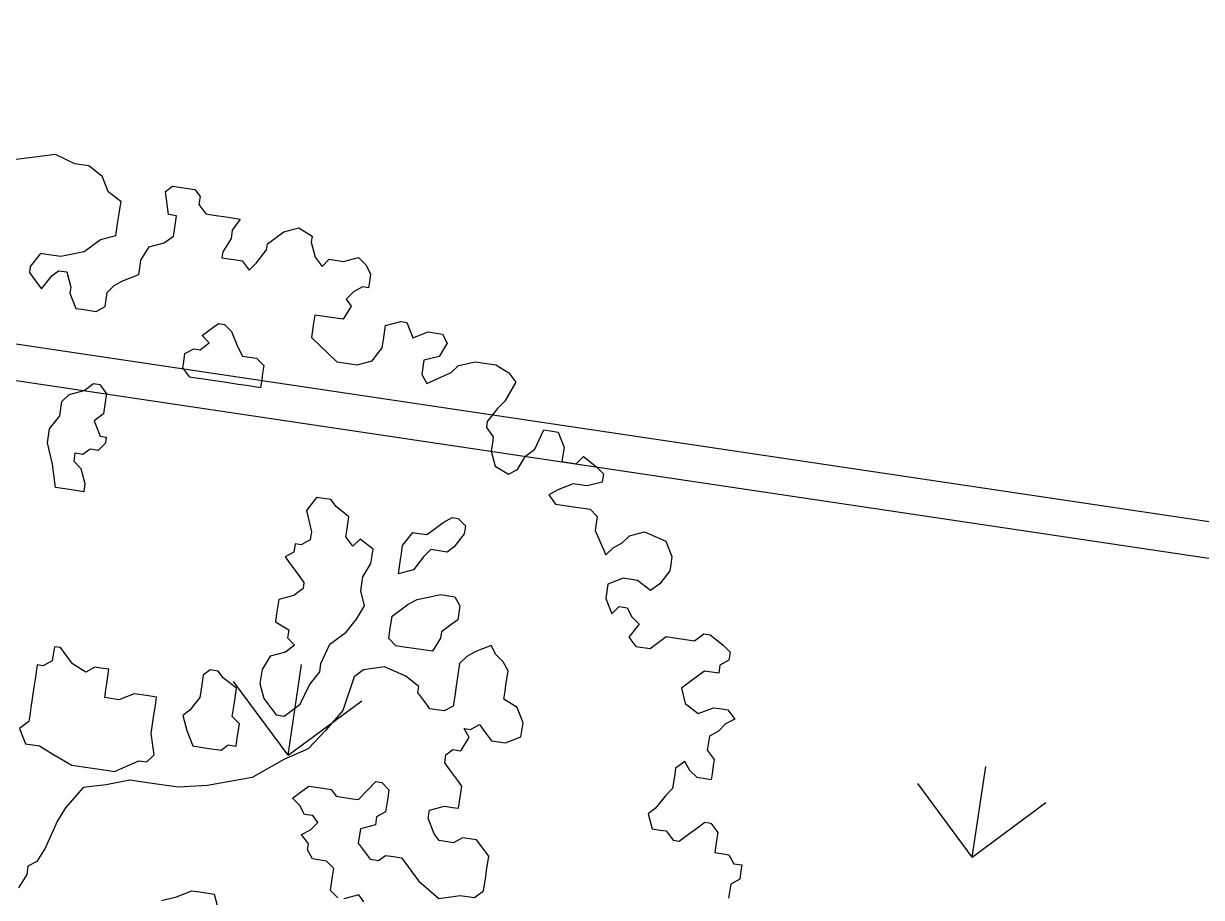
# Model space of a CAD drawing. Header units: millimetres. Extents: x 338 to 506, y 179 to 335.
# Drawn here: x 451.55 to 456.443, y 199.466 to 203.094 of the extents above; entities that cross this region are included whole.
import ezdxf

# ---------------------------------------------------------------- set-up
doc = ezdxf.new("R2010")
doc.units = ezdxf.units.MM
for name, color, linetype in [('ANDEN', 251, 'Continuous'), ('ARBOL-TOP', 3, 'Continuous'), ('MUROS', 32, 'Continuous')]:
    doc.layers.add(name, color=color, linetype=linetype)

# ---------------------------------------------------------------- blocks, each defined once
blk = doc.blocks.new('*X894')
at = {"color": 0}
for p, q in [((26.895, 36.4582), (27.1644, 36.7277)), ((26.895, 36.4582), (27.1644, 36.1888)), ((26.895, 36.4582), (27.276, 36.4582)), ((26.895, 33.5846), (27.1644, 33.854)), ((26.895, 33.5846), (27.1644, 33.3152)), ((26.895, 33.5846), (27.276, 33.5846))]:
    blk.add_line(p, q, dxfattribs=at)
blk = doc.blocks.new('ARBOLITO')
at = {"linetype": 'ByBlock'}
for points in [[(462.4562, 69.7906), (462.4853, 69.7989), (462.5081, 69.8052), (462.5289, 69.7989), (462.5434, 69.7989), (462.558, 69.7906), (462.5663, 69.7761), (462.5808, 69.7678), (462.5808, 69.7553), (462.5808, 69.747), (462.5808, 69.7324), (462.5663, 69.7262), (462.5517, 69.7117), (462.5289, 69.7033), (462.5143, 69.7033), (462.5081, 69.7033), (462.4998, 69.6888), (462.4998, 69.6826), (462.5081, 69.6742), (462.5143, 69.668), (462.5227, 69.6826), (462.5289, 69.6888), (462.5372, 69.6888), (462.5434, 69.6742), (462.5434, 69.668), (462.5517, 69.6535), (462.558, 69.6535), (462.5725, 69.6535), (462.5808, 69.6597), (462.5808, 69.6742), (462.5871, 69.6826), (462.5954, 69.6888), (462.6099, 69.6971), (462.6099, 69.7033), (462.6099, 69.7117), (462.6162, 69.7262), (462.6307, 69.7324), (462.639, 69.7407), (462.639, 69.747), (462.639, 69.7615), (462.6307, 69.7615), (462.6245, 69.7844), (462.6307, 69.7906), (462.6536, 69.7906), (462.6598, 69.7844), (462.6598, 69.7761), (462.6681, 69.7678), (462.6764, 69.7678), (462.691, 69.7678), (462.7034, 69.7678), (462.6972, 69.7553), (462.6972, 69.747), (462.691, 69.7324), (462.691, 69.7262), (462.6972, 69.7262), (462.7034, 69.7262), (462.7117, 69.7262), (462.7201, 69.7179), (462.7263, 69.7262), (462.7346, 69.7407), (462.7346, 69.747), (462.7491, 69.7615), (462.7637, 69.7678), (462.7782, 69.7615), (462.7782, 69.7553), (462.7845, 69.7407), (462.7928, 69.7324), (462.799, 69.7407), (462.8136, 69.7407), (462.8281, 69.747), (462.8364, 69.7407), (462.8427, 69.7324), (462.8427, 69.7262), (462.8427, 69.7179), (462.8364, 69.7179), (462.8281, 69.7117), (462.8219, 69.7033), (462.8281, 69.6971), (462.8219, 69.6826), (462.8073, 69.6826), (462.7928, 69.6826), (462.7928, 69.6742), (462.7928, 69.6597), (462.8219, 69.6389), (462.8364, 69.6389), (462.8427, 69.6389), (462.8572, 69.6452), (462.8655, 69.6597), (462.8655, 69.668), (462.8655, 69.6826), (462.8801, 69.6888), (462.8863, 69.6888), (462.8946, 69.6742), (462.9091, 69.6826), (462.9237, 69.6826), (462.9299, 69.6742), (462.9237, 69.6597), (462.9091, 69.6535), (462.9091, 69.6389), (462.9154, 69.6306), (462.9382, 69.6452), (462.9445, 69.6535), (462.9611, 69.6597), (462.9819, 69.6597), (462.9964, 69.6535), (463.0047, 69.6452), (462.9964, 69.6244), (462.9902, 69.6161), (462.9819, 69.6015), (462.9819, 69.5953), (462.9902, 69.587), (462.9902, 69.5807), (462.9902, 69.5724), (462.9964, 69.5579), (463.011, 69.5517), (463.0193, 69.5579), (463.0255, 69.5724), (463.0338, 69.5807), (463.0401, 69.6015), (463.0484, 69.6015), (463.0546, 69.6015), (463.0629, 69.587), (463.0629, 69.5724), (463.0775, 69.5724), (463.0837, 69.5807), (463.0982, 69.5724), (463.1065, 69.5662), (463.1065, 69.5579), (463.092, 69.5517), (463.0775, 69.5517), (463.0629, 69.5433), (463.0546, 69.5371), (463.0629, 69.5288), (463.0837, 69.5288), (463.0982, 69.5288), (463.1065, 69.5226), (463.1065, 69.508), (463.1211, 69.4852), (463.1273, 69.4935), (463.1356, 69.4997), (463.1419, 69.508), (463.1564, 69.5143), (463.1793, 69.508), (463.1876, 69.4935), (463.1876, 69.4852), (463.1876, 69.4789), (463.1793, 69.4644), (463.171, 69.4561), (463.1564, 69.4644), (463.1419, 69.4644), (463.1273, 69.4561), (463.1273, 69.4415), (463.1356, 69.427), (463.1419, 69.4353), (463.1502, 69.4353), (463.1564, 69.427), (463.1647, 69.4207), (463.1564, 69.4062), (463.1647, 69.3979), (463.1793, 69.3979), (463.1938, 69.4124), (463.2021, 69.4124), (463.2229, 69.4124), (463.2312, 69.4207), (463.2375, 69.4207), (463.252, 69.4124), (463.2603, 69.4062), (463.2603, 69.3979), (463.252, 69.3917), (463.252, 69.3833), (463.2375, 69.3833), (463.2312, 69.3771), (463.2229, 69.3688), (463.2167, 69.3626), (463.2229, 69.348), (463.2375, 69.3397), (463.252, 69.348), (463.2603, 69.348), (463.2665, 69.348), (463.2749, 69.3397), (463.2665, 69.3335), (463.2603, 69.3252), (463.252, 69.3189), (463.252, 69.3106), (463.252, 69.3044), (463.2603, 69.2961), (463.2603, 69.2898), (463.2603, 69.2815), (463.2603, 69.2753), (463.2458, 69.2753), (463.2375, 69.2815), (463.2312, 69.2898), (463.2229, 69.2815), (463.2229, 69.2753), (463.2229, 69.2607), (463.2167, 69.2524), (463.2084, 69.2379), (463.2021, 69.2317), (463.2084, 69.2171), (463.2167, 69.2171), (463.2229, 69.2171), (463.2312, 69.2088), (463.2375, 69.2088), (463.2458, 69.2171), (463.252, 69.2233), (463.2603, 69.2317), (463.2665, 69.2317), (463.2749, 69.2233), (463.2749, 69.2171), (463.2749, 69.2026), (463.2811, 69.2026), (463.2894, 69.2026), (463.2956, 69.1943), (463.3039, 69.1943), (463.3039, 69.188), (463.3039, 69.1797), (463.2956, 69.1735), (463.2956, 69.1652), (463.2956, 69.1589)], [(462.4562, 69.7906), (462.4853, 69.7989), (462.5081, 69.8052), (462.5289, 69.7989), (462.5434, 69.7989), (462.558, 69.7906), (462.5663, 69.7761), (462.5808, 69.7678), (462.5808, 69.7553), (462.5808, 69.747), (462.5808, 69.7324), (462.5663, 69.7262), (462.5517, 69.7117), (462.5289, 69.7033), (462.5143, 69.7033), (462.5081, 69.7033), (462.4998, 69.6888), (462.4998, 69.6826), (462.5081, 69.6742), (462.5143, 69.668), (462.5227, 69.6826), (462.5289, 69.6888), (462.5372, 69.6888), (462.5434, 69.6742), (462.5434, 69.668), (462.5517, 69.6535), (462.558, 69.6535), (462.5725, 69.6535), (462.5808, 69.6597), (462.5808, 69.6742), (462.5871, 69.6826), (462.5954, 69.6888), (462.6099, 69.6971), (462.6099, 69.7033), (462.6099, 69.7117), (462.6162, 69.7262), (462.6307, 69.7324), (462.639, 69.7407), (462.639, 69.747), (462.639, 69.7615), (462.6307, 69.7615), (462.6245, 69.7844), (462.6307, 69.7906), (462.6536, 69.7906), (462.6598, 69.7844), (462.6598, 69.7761), (462.6681, 69.7678), (462.6764, 69.7678), (462.691, 69.7678), (462.7034, 69.7678), (462.6972, 69.7553), (462.6972, 69.747), (462.691, 69.7324), (462.691, 69.7262), (462.6972, 69.7262), (462.7034, 69.7262), (462.7117, 69.7262), (462.7201, 69.7179), (462.7263, 69.7262), (462.7346, 69.7407), (462.7346, 69.747), (462.7491, 69.7615), (462.7637, 69.7678), (462.7782, 69.7615), (462.7782, 69.7553), (462.7845, 69.7407), (462.7928, 69.7324), (462.799, 69.7407), (462.8136, 69.7407), (462.8281, 69.747), (462.8364, 69.7407), (462.8427, 69.7324), (462.8427, 69.7262), (462.8427, 69.7179), (462.8364, 69.7179), (462.8281, 69.7117), (462.8219, 69.7033), (462.8281, 69.6971), (462.8219, 69.6826), (462.8073, 69.6826), (462.7928, 69.6826), (462.7928, 69.6742), (462.7928, 69.6597), (462.8219, 69.6389), (462.8364, 69.6389), (462.8427, 69.6389), (462.8572, 69.6452), (462.8655, 69.6597), (462.8655, 69.668), (462.8655, 69.6826), (462.8801, 69.6888), (462.8863, 69.6888), (462.8946, 69.6742), (462.9091, 69.6826), (462.9237, 69.6826), (462.9299, 69.6742), (462.9237, 69.6597), (462.9091, 69.6535), (462.9091, 69.6389), (462.9154, 69.6306), (462.9382, 69.6452), (462.9445, 69.6535), (462.9611, 69.6597), (462.9819, 69.6597), (462.9964, 69.6535), (463.0047, 69.6452), (462.9964, 69.6244), (462.9902, 69.6161), (462.9819, 69.6015), (462.9819, 69.5953), (462.9902, 69.587), (462.9902, 69.5807), (462.9902, 69.5724), (462.9964, 69.5579), (463.011, 69.5517), (463.0193, 69.5579), (463.0255, 69.5724), (463.0338, 69.5807), (463.0401, 69.6015), (463.0484, 69.6015), (463.0546, 69.6015), (463.0629, 69.587), (463.0629, 69.5724), (463.0775, 69.5724), (463.0837, 69.5807), (463.0982, 69.5724), (463.1065, 69.5662), (463.1065, 69.5579), (463.092, 69.5517), (463.0775, 69.5517), (463.0629, 69.5433), (463.0546, 69.5371), (463.0629, 69.5288), (463.0837, 69.5288), (463.0982, 69.5288), (463.1065, 69.5226), (463.1065, 69.508), (463.1211, 69.4852), (463.1273, 69.4935), (463.1356, 69.4997), (463.1419, 69.508), (463.1564, 69.5143), (463.1793, 69.508), (463.1876, 69.4935), (463.1876, 69.4852), (463.1876, 69.4789), (463.1793, 69.4644), (463.171, 69.4561), (463.1564, 69.4644), (463.1419, 69.4644), (463.1273, 69.4561), (463.1273, 69.4415), (463.1356, 69.427), (463.1419, 69.4353), (463.1502, 69.4353), (463.1564, 69.427), (463.1647, 69.4207), (463.1564, 69.4062), (463.1647, 69.3979), (463.1793, 69.3979), (463.1938, 69.4124), (463.2021, 69.4124), (463.2229, 69.4124), (463.2312, 69.4207), (463.2375, 69.4207), (463.252, 69.4124), (463.2603, 69.4062), (463.2603, 69.3979), (463.252, 69.3917), (463.252, 69.3833), (463.2375, 69.3833), (463.2312, 69.3771), (463.2229, 69.3688), (463.2167, 69.3626), (463.2229, 69.348), (463.2375, 69.3397), (463.252, 69.348), (463.2603, 69.348), (463.2665, 69.348), (463.2749, 69.3397), (463.2665, 69.3335), (463.2603, 69.3252), (463.252, 69.3189), (463.252, 69.3106), (463.252, 69.3044), (463.2603, 69.2961), (463.2603, 69.2898), (463.2603, 69.2815), (463.2603, 69.2753), (463.2458, 69.2753), (463.2375, 69.2815), (463.2312, 69.2898), (463.2229, 69.2815), (463.2229, 69.2753), (463.2229, 69.2607), (463.2167, 69.2524), (463.2084, 69.2379), (463.2021, 69.2317), (463.2084, 69.2171), (463.2167, 69.2171), (463.2229, 69.2171), (463.2312, 69.2088), (463.2375, 69.2088), (463.2458, 69.2171), (463.252, 69.2233), (463.2603, 69.2317), (463.2665, 69.2317), (463.2749, 69.2233), (463.2749, 69.2171), (463.2749, 69.2026), (463.2811, 69.2026), (463.2894, 69.2026), (463.2956, 69.1943), (463.3039, 69.1943), (463.3039, 69.188), (463.3039, 69.1797), (463.2956, 69.1735), (463.2956, 69.1652), (463.2956, 69.1589)], [(462.7117, 69.6015), (462.6972, 69.6015), (462.691, 69.6015), (462.6827, 69.6015), (462.6764, 69.6015), (462.6681, 69.6098), (462.6681, 69.6161), (462.6681, 69.6244), (462.6764, 69.6306), (462.6827, 69.6306), (462.691, 69.6389), (462.6827, 69.6452), (462.691, 69.6535), (462.6972, 69.6597), (462.7034, 69.6597), (462.7117, 69.6535), (462.7201, 69.6389), (462.7263, 69.6306), (462.7408, 69.6306), (462.7491, 69.6244), (462.7491, 69.6161), (462.7491, 69.6098), (462.7491, 69.6015), (462.7408, 69.6015), (462.7346, 69.6015), (462.7263, 69.6015), (462.7117, 69.6015), (462.7117, 69.6015)], [(462.7117, 69.6015), (462.6972, 69.6015), (462.691, 69.6015), (462.6827, 69.6015), (462.6764, 69.6015), (462.6681, 69.6098), (462.6681, 69.6161), (462.6681, 69.6244), (462.6764, 69.6306), (462.6827, 69.6306), (462.691, 69.6389), (462.6827, 69.6452), (462.691, 69.6535), (462.6972, 69.6597), (462.7034, 69.6597), (462.7117, 69.6535), (462.7201, 69.6389), (462.7263, 69.6306), (462.7408, 69.6306), (462.7491, 69.6244), (462.7491, 69.6161), (462.7491, 69.6098), (462.7491, 69.6015), (462.7408, 69.6015), (462.7346, 69.6015), (462.7263, 69.6015), (462.7117, 69.6015)], [(462.5725, 69.508), (462.5725, 69.4997), (462.5808, 69.4935), (462.5871, 69.4789), (462.5871, 69.4706), (462.5725, 69.4706), (462.558, 69.4706), (462.5517, 69.4935), (462.5434, 69.5143), (462.5434, 69.5288), (462.5517, 69.5433), (462.5517, 69.5579), (462.558, 69.5662), (462.5725, 69.5724), (462.5808, 69.5807), (462.5871, 69.5807), (462.5954, 69.5724), (462.5954, 69.5662), (462.5954, 69.5517), (462.5871, 69.5433), (462.5954, 69.5288), (462.6016, 69.5288), (462.6016, 69.5226), (462.5954, 69.5143), (462.5871, 69.5143), (462.5808, 69.508), (462.5725, 69.508), (462.5725, 69.508)], [(462.5725, 69.508), (462.5725, 69.4997), (462.5808, 69.4935), (462.5871, 69.4789), (462.5871, 69.4706), (462.5725, 69.4706), (462.558, 69.4706), (462.5517, 69.4935), (462.5434, 69.5143), (462.5434, 69.5288), (462.5517, 69.5433), (462.5517, 69.5579), (462.558, 69.5662), (462.5725, 69.5724), (462.5808, 69.5807), (462.5871, 69.5807), (462.5954, 69.5724), (462.5954, 69.5662), (462.5954, 69.5517), (462.5871, 69.5433), (462.5954, 69.5288), (462.6016, 69.5288), (462.6016, 69.5226), (462.5954, 69.5143), (462.5871, 69.5143), (462.5808, 69.508), (462.5725, 69.508)], [(462.8219, 69.2753), (462.8364, 69.2898), (462.8427, 69.3106), (462.851, 69.3252), (462.851, 69.3335), (462.8572, 69.3543), (462.8717, 69.3688), (462.8801, 69.3833), (462.8863, 69.3979), (462.8801, 69.4124), (462.8801, 69.427), (462.8863, 69.4415), (462.8863, 69.4498), (462.8863, 69.4561), (462.8717, 69.4644), (462.8655, 69.4561), (462.8572, 69.4644), (462.8572, 69.4706), (462.8572, 69.4852), (462.8427, 69.4935), (462.8364, 69.4997), (462.8219, 69.4997), (462.8136, 69.4852), (462.8219, 69.4644), (462.8219, 69.4561), (462.8136, 69.4498), (462.8073, 69.4498), (462.8073, 69.4415), (462.799, 69.4353), (462.8073, 69.427), (462.8136, 69.4207), (462.8219, 69.4124), (462.8219, 69.4062), (462.8136, 69.3979), (462.799, 69.3917), (462.799, 69.3771), (462.799, 69.3688), (462.8136, 69.3626), (462.8136, 69.3543), (462.8219, 69.348), (462.8136, 69.3397), (462.799, 69.3335), (462.7928, 69.3189), (462.7928, 69.3044), (462.799, 69.2898), (462.8073, 69.2815), (462.8136, 69.2753), (462.8219, 69.2753), (462.8219, 69.2753)], [(462.8219, 69.2753), (462.8364, 69.2898), (462.8427, 69.3106), (462.851, 69.3252), (462.851, 69.3335), (462.8572, 69.3543), (462.8717, 69.3688), (462.8801, 69.3833), (462.8863, 69.3979), (462.8801, 69.4124), (462.8801, 69.427), (462.8863, 69.4415), (462.8863, 69.4498), (462.8863, 69.4561), (462.8717, 69.4644), (462.8655, 69.4561), (462.8572, 69.4644), (462.8572, 69.4706), (462.8572, 69.4852), (462.8427, 69.4935), (462.8364, 69.4997), (462.8219, 69.4997), (462.8136, 69.4852), (462.8219, 69.4644), (462.8219, 69.4561), (462.8136, 69.4498), (462.8073, 69.4498), (462.8073, 69.4415), (462.799, 69.4353), (462.8073, 69.427), (462.8136, 69.4207), (462.8219, 69.4124), (462.8219, 69.4062), (462.8136, 69.3979), (462.799, 69.3917), (462.799, 69.3771), (462.799, 69.3688), (462.8136, 69.3626), (462.8136, 69.3543), (462.8219, 69.348), (462.8136, 69.3397), (462.799, 69.3335), (462.7928, 69.3189), (462.7928, 69.3044), (462.799, 69.2898), (462.8073, 69.2815), (462.8136, 69.2753), (462.8219, 69.2753)], [(462.9154, 69.4353), (462.9154, 69.4498), (462.9154, 69.4561), (462.9154, 69.4644), (462.9237, 69.4789), (462.9299, 69.4789), (462.9382, 69.4789), (462.9445, 69.4852), (462.9528, 69.4935), (462.9611, 69.4997), (462.9673, 69.4997), (462.9756, 69.4935), (462.9756, 69.4852), (462.9673, 69.4706), (462.9611, 69.4644), (462.9445, 69.4644), (462.9382, 69.4561), (462.9299, 69.4415), (462.9154, 69.4353), (462.9154, 69.4353)], [(462.9154, 69.4353), (462.9154, 69.4498), (462.9154, 69.4561), (462.9154, 69.4644), (462.9237, 69.4789), (462.9299, 69.4789), (462.9382, 69.4789), (462.9445, 69.4852), (462.9528, 69.4935), (462.9611, 69.4997), (462.9673, 69.4997), (462.9756, 69.4935), (462.9756, 69.4852), (462.9673, 69.4706), (462.9611, 69.4644), (462.9445, 69.4644), (462.9382, 69.4561), (462.9299, 69.4415), (462.9154, 69.4353)], [(462.9445, 69.3626), (462.9299, 69.3626), (462.9237, 69.3626), (462.9154, 69.3688), (462.9154, 69.3771), (462.9154, 69.3917), (462.9299, 69.4062), (462.9382, 69.4124), (462.9611, 69.4207), (462.9756, 69.4207), (462.9819, 69.4124), (462.9819, 69.3979), (462.9756, 69.3917), (462.9673, 69.3833), (462.9673, 69.3771), (462.9611, 69.3626), (462.9445, 69.3626), (462.9445, 69.3626)], [(462.9445, 69.3626), (462.9299, 69.3626), (462.9237, 69.3626), (462.9154, 69.3688), (462.9154, 69.3771), (462.9154, 69.3917), (462.9299, 69.4062), (462.9382, 69.4124), (462.9611, 69.4207), (462.9756, 69.4207), (462.9819, 69.4124), (462.9819, 69.3979), (462.9756, 69.3917), (462.9673, 69.3833), (462.9673, 69.3771), (462.9611, 69.3626), (462.9445, 69.3626)], [(462.7263, 69.0717), (462.7408, 69.0779), (462.7554, 69.0862), (462.7637, 69.0862), (462.7782, 69.0862), (462.7845, 69.0717)], [(462.9299, 69.1008), (462.9237, 69.107), (462.9091, 69.1008)], [(462.9029, 69.1008), (462.8946, 69.107), (462.8946, 69.1215), (462.8946, 69.1298), (462.8863, 69.1361), (462.8801, 69.1361), (462.8717, 69.1361), (462.8655, 69.1444), (462.8655, 69.1506), (462.8572, 69.1589), (462.8655, 69.1652), (462.8717, 69.1735), (462.8655, 69.1797), (462.8572, 69.1797), (462.851, 69.188), (462.8427, 69.1943), (462.851, 69.2026), (462.8572, 69.2088), (462.8717, 69.2088), (462.8801, 69.2088), (462.8863, 69.2026), (462.9029, 69.2026), (462.9091, 69.2026), (462.9237, 69.2233), (462.9299, 69.2233), (462.9382, 69.2171), (462.9382, 69.2088), (462.9382, 69.1943), (462.9299, 69.188), (462.9299, 69.1797), (462.9154, 69.1735), (462.9154, 69.1589), (462.9237, 69.1506), (462.9299, 69.1444), (462.9382, 69.1444), (462.9445, 69.1506), (462.9528, 69.1506), (462.9611, 69.1506), (462.9673, 69.1444), (462.9756, 69.1361), (462.9819, 69.1298), (463.0047, 69.1153), (463.0255, 69.1215), (463.0401, 69.1215), (463.0484, 69.1298), (463.0484, 69.1444), (463.0484, 69.1506), (463.0484, 69.1652), (463.0401, 69.1735), (463.0338, 69.1797), (463.0193, 69.1797), (463.011, 69.1735), (462.9964, 69.1735), (462.9902, 69.1797), (462.9819, 69.1943), (462.9819, 69.2026), (462.9964, 69.2088), (463.0047, 69.2088), (463.011, 69.2088), (463.011, 69.2317), (463.0047, 69.2379), (462.9964, 69.2462), (462.9902, 69.2524), (462.9902, 69.2607), (462.9964, 69.267), (463.0047, 69.267), (463.011, 69.2815), (463.0047, 69.2898), (463.011, 69.2898), (463.0193, 69.2961), (463.0255, 69.2898), (463.0338, 69.2815), (463.0484, 69.2815), (463.0629, 69.2898), (463.0629, 69.3044), (463.0546, 69.3189), (463.0401, 69.3252), (463.0401, 69.3335), (463.0401, 69.3397), (463.0401, 69.3543), (463.0338, 69.3626), (463.0255, 69.3688), (463.0193, 69.3771), (463.0047, 69.3688), (462.9964, 69.3626), (462.9902, 69.3543), (462.9902, 69.3335), (462.9902, 69.3189), (462.9902, 69.3106), (462.9819, 69.3044), (462.9673, 69.3044), (462.9611, 69.3106), (462.9528, 69.3189), (462.9528, 69.3252), (462.9382, 69.3335), (462.9154, 69.3397), (462.8946, 69.3335), (462.8863, 69.3252), (462.8801, 69.2898), (462.8655, 69.267), (462.851, 69.2462), (462.8281, 69.2317), (462.799, 69.2088), (462.7554, 69.1943), (462.7263, 69.188), (462.6972, 69.188), (462.6764, 69.188), (462.6536, 69.1797), (462.6307, 69.1735), (462.6162, 69.1506), (462.6099, 69.1361), (462.6016, 69.107), (462.5954, 69.0924), (462.5871, 69.0862), (462.5871, 69.0779), (462.5808, 69.0633)], [(462.7263, 69.0717), (462.7408, 69.0779), (462.7554, 69.0862), (462.7637, 69.0862), (462.7782, 69.0862), (462.7845, 69.0717)], [(462.9299, 69.1008), (462.9237, 69.107), (462.9091, 69.1008)], [(462.9029, 69.1008), (462.8946, 69.107), (462.8946, 69.1215), (462.8946, 69.1298), (462.8863, 69.1361), (462.8801, 69.1361), (462.8717, 69.1361), (462.8655, 69.1444), (462.8655, 69.1506), (462.8572, 69.1589), (462.8655, 69.1652), (462.8717, 69.1735), (462.8655, 69.1797), (462.8572, 69.1797), (462.851, 69.188), (462.8427, 69.1943), (462.851, 69.2026), (462.8572, 69.2088), (462.8717, 69.2088), (462.8801, 69.2088), (462.8863, 69.2026), (462.9029, 69.2026), (462.9091, 69.2026), (462.9237, 69.2233), (462.9299, 69.2233), (462.9382, 69.2171), (462.9382, 69.2088), (462.9382, 69.1943), (462.9299, 69.188), (462.9299, 69.1797), (462.9154, 69.1735), (462.9154, 69.1589), (462.9237, 69.1506), (462.9299, 69.1444), (462.9382, 69.1444), (462.9445, 69.1506), (462.9528, 69.1506), (462.9611, 69.1506), (462.9673, 69.1444), (462.9756, 69.1361), (462.9819, 69.1298), (463.0047, 69.1153), (463.0255, 69.1215), (463.0401, 69.1215), (463.0484, 69.1298), (463.0484, 69.1444), (463.0484, 69.1506), (463.0484, 69.1652), (463.0401, 69.1735), (463.0338, 69.1797), (463.0193, 69.1797), (463.011, 69.1735), (462.9964, 69.1735), (462.9902, 69.1797), (462.9819, 69.1943), (462.9819, 69.2026), (462.9964, 69.2088), (463.0047, 69.2088), (463.011, 69.2088), (463.011, 69.2317), (463.0047, 69.2379), (462.9964, 69.2462), (462.9902, 69.2524), (462.9902, 69.2607), (462.9964, 69.267), (463.0047, 69.267), (463.011, 69.2815), (463.0047, 69.2898), (463.011, 69.2898), (463.0193, 69.2961), (463.0255, 69.2898), (463.0338, 69.2815), (463.0484, 69.2815), (463.0629, 69.2898), (463.0629, 69.3044), (463.0546, 69.3189), (463.0401, 69.3252), (463.0401, 69.3335), (463.0401, 69.3397), (463.0401, 69.3543), (463.0338, 69.3626), (463.0255, 69.3688), (463.0193, 69.3771), (463.0047, 69.3688), (462.9964, 69.3626), (462.9902, 69.3543), (462.9902, 69.3335), (462.9902, 69.3189), (462.9902, 69.3106), (462.9819, 69.3044), (462.9673, 69.3044), (462.9611, 69.3106), (462.9528, 69.3189), (462.9528, 69.3252), (462.9382, 69.3335), (462.9154, 69.3397), (462.8946, 69.3335), (462.8863, 69.3252), (462.8801, 69.2898), (462.8655, 69.267), (462.851, 69.2462), (462.8281, 69.2317), (462.799, 69.2088), (462.7554, 69.1943), (462.7263, 69.188), (462.6972, 69.188), (462.6764, 69.188), (462.6536, 69.1797), (462.6307, 69.1735), (462.6162, 69.1506), (462.6099, 69.1361), (462.6016, 69.107), (462.5954, 69.0924), (462.5871, 69.0862), (462.5871, 69.0779), (462.5808, 69.0633)], [(462.6972, 69.2171), (462.691, 69.2379), (462.691, 69.2524), (462.691, 69.267), (462.691, 69.2753), (462.6827, 69.2753), (462.6681, 69.2753), (462.6536, 69.267), (462.639, 69.267), (462.639, 69.2753), (462.639, 69.2815), (462.639, 69.2961), (462.6307, 69.2961), (462.6245, 69.2961), (462.6162, 69.2898), (462.6016, 69.2961), (462.5871, 69.3106), (462.5808, 69.3106), (462.5808, 69.2961), (462.5725, 69.2898), (462.5663, 69.2898), (462.5663, 69.2753), (462.5663, 69.267), (462.5663, 69.2462), (462.5663, 69.2379), (462.5663, 69.2317), (462.558, 69.2233), (462.5663, 69.2088), (462.5808, 69.2088), (462.5954, 69.2026), (462.6162, 69.1943), (462.6536, 69.1943), (462.6598, 69.1943), (462.6827, 69.2088), (462.691, 69.2088), (462.6972, 69.2171), (462.6972, 69.2171)], [(462.6972, 69.2171), (462.691, 69.2379), (462.691, 69.2524), (462.691, 69.267), (462.691, 69.2753), (462.6827, 69.2753), (462.6681, 69.2753), (462.6536, 69.267), (462.639, 69.267), (462.639, 69.2753), (462.639, 69.2815), (462.639, 69.2961), (462.6307, 69.2961), (462.6245, 69.2961), (462.6162, 69.2898), (462.6016, 69.2961), (462.5871, 69.3106), (462.5808, 69.3106), (462.5808, 69.2961), (462.5725, 69.2898), (462.5663, 69.2898), (462.5663, 69.2753), (462.5663, 69.267), (462.5663, 69.2462), (462.5663, 69.2379), (462.5663, 69.2317), (462.558, 69.2233), (462.5663, 69.2088), (462.5808, 69.2088), (462.5954, 69.2026), (462.6162, 69.1943), (462.6536, 69.1943), (462.6598, 69.1943), (462.6827, 69.2088), (462.691, 69.2088), (462.6972, 69.2171)], [(462.7782, 69.2462), (462.7782, 69.2607), (462.7699, 69.267), (462.7699, 69.2815), (462.7699, 69.2961), (462.7554, 69.3044), (462.7491, 69.3106), (462.7408, 69.3106), (462.7346, 69.3044), (462.7346, 69.2898), (462.7346, 69.2815), (462.7263, 69.267), (462.7201, 69.2607), (462.7263, 69.2462), (462.7346, 69.2317), (462.7491, 69.2317), (462.7637, 69.2317), (462.7699, 69.2379), (462.7782, 69.2379), (462.7782, 69.2462), (462.7782, 69.2462)], [(462.7782, 69.2462), (462.7782, 69.2607), (462.7699, 69.267), (462.7699, 69.2815), (462.7699, 69.2961), (462.7554, 69.3044), (462.7491, 69.3106), (462.7408, 69.3106), (462.7346, 69.3044), (462.7346, 69.2898), (462.7346, 69.2815), (462.7263, 69.267), (462.7201, 69.2607), (462.7263, 69.2462), (462.7346, 69.2317), (462.7491, 69.2317), (462.7637, 69.2317), (462.7699, 69.2379), (462.7782, 69.2379), (462.7782, 69.2462)]]:
    blk.add_lwpolyline(points, dxfattribs=at)
blk = doc.blocks.new('A$C7152A42C')
at = {"layer": 'ANDEN'}
for points in [[(27.5977, 52.36991), (27.5977, 46.15375), (27.5977, 46.05375), (28.41845, 46.05375), (28.41845, 46.05375), (28.41845, 28.4556), (24.29376, 28.45558)], [(27.4477, 52.51991), (27.4477, 46.15375), (27.4477, 45.90375), (28.26845, 45.90375), (28.26845, 28.6056), (26.3561, 28.60559), (24.44376, 28.60559), (24.44376, 45.90373), (25.2645, 45.90373), (25.2645, 46.15373), (25.2645, 52.51989)]]:
    blk.add_lwpolyline(points, dxfattribs=at)
at = {"layer": 'ANDEN', "color": 251, "linetype": 'Continuous'}
blk.add_blockref('*X894', (0, 0), dxfattribs=at)
at = {"layer": 'ARBOL-TOP', "color": 3, "linetype": 'ByBlock', "xscale": 4.090679926752369, "yscale": 4.090679926752369, "zscale": 4.090679926752369, "rotation": 270}
blk.add_blockref('ARBOLITO', (-256.3295, 1929.7545), dxfattribs=at)

msp = doc.modelspace()

# ---------------------------------------------------------------- block references
at = {"layer": 'MUROS', "color": 32, "rotation": 81.53046525965426}
msp.add_blockref('A$C7152A42C', (484.7482, 168.0844), dxfattribs=at)

doc.saveas('drawing.dxf')
